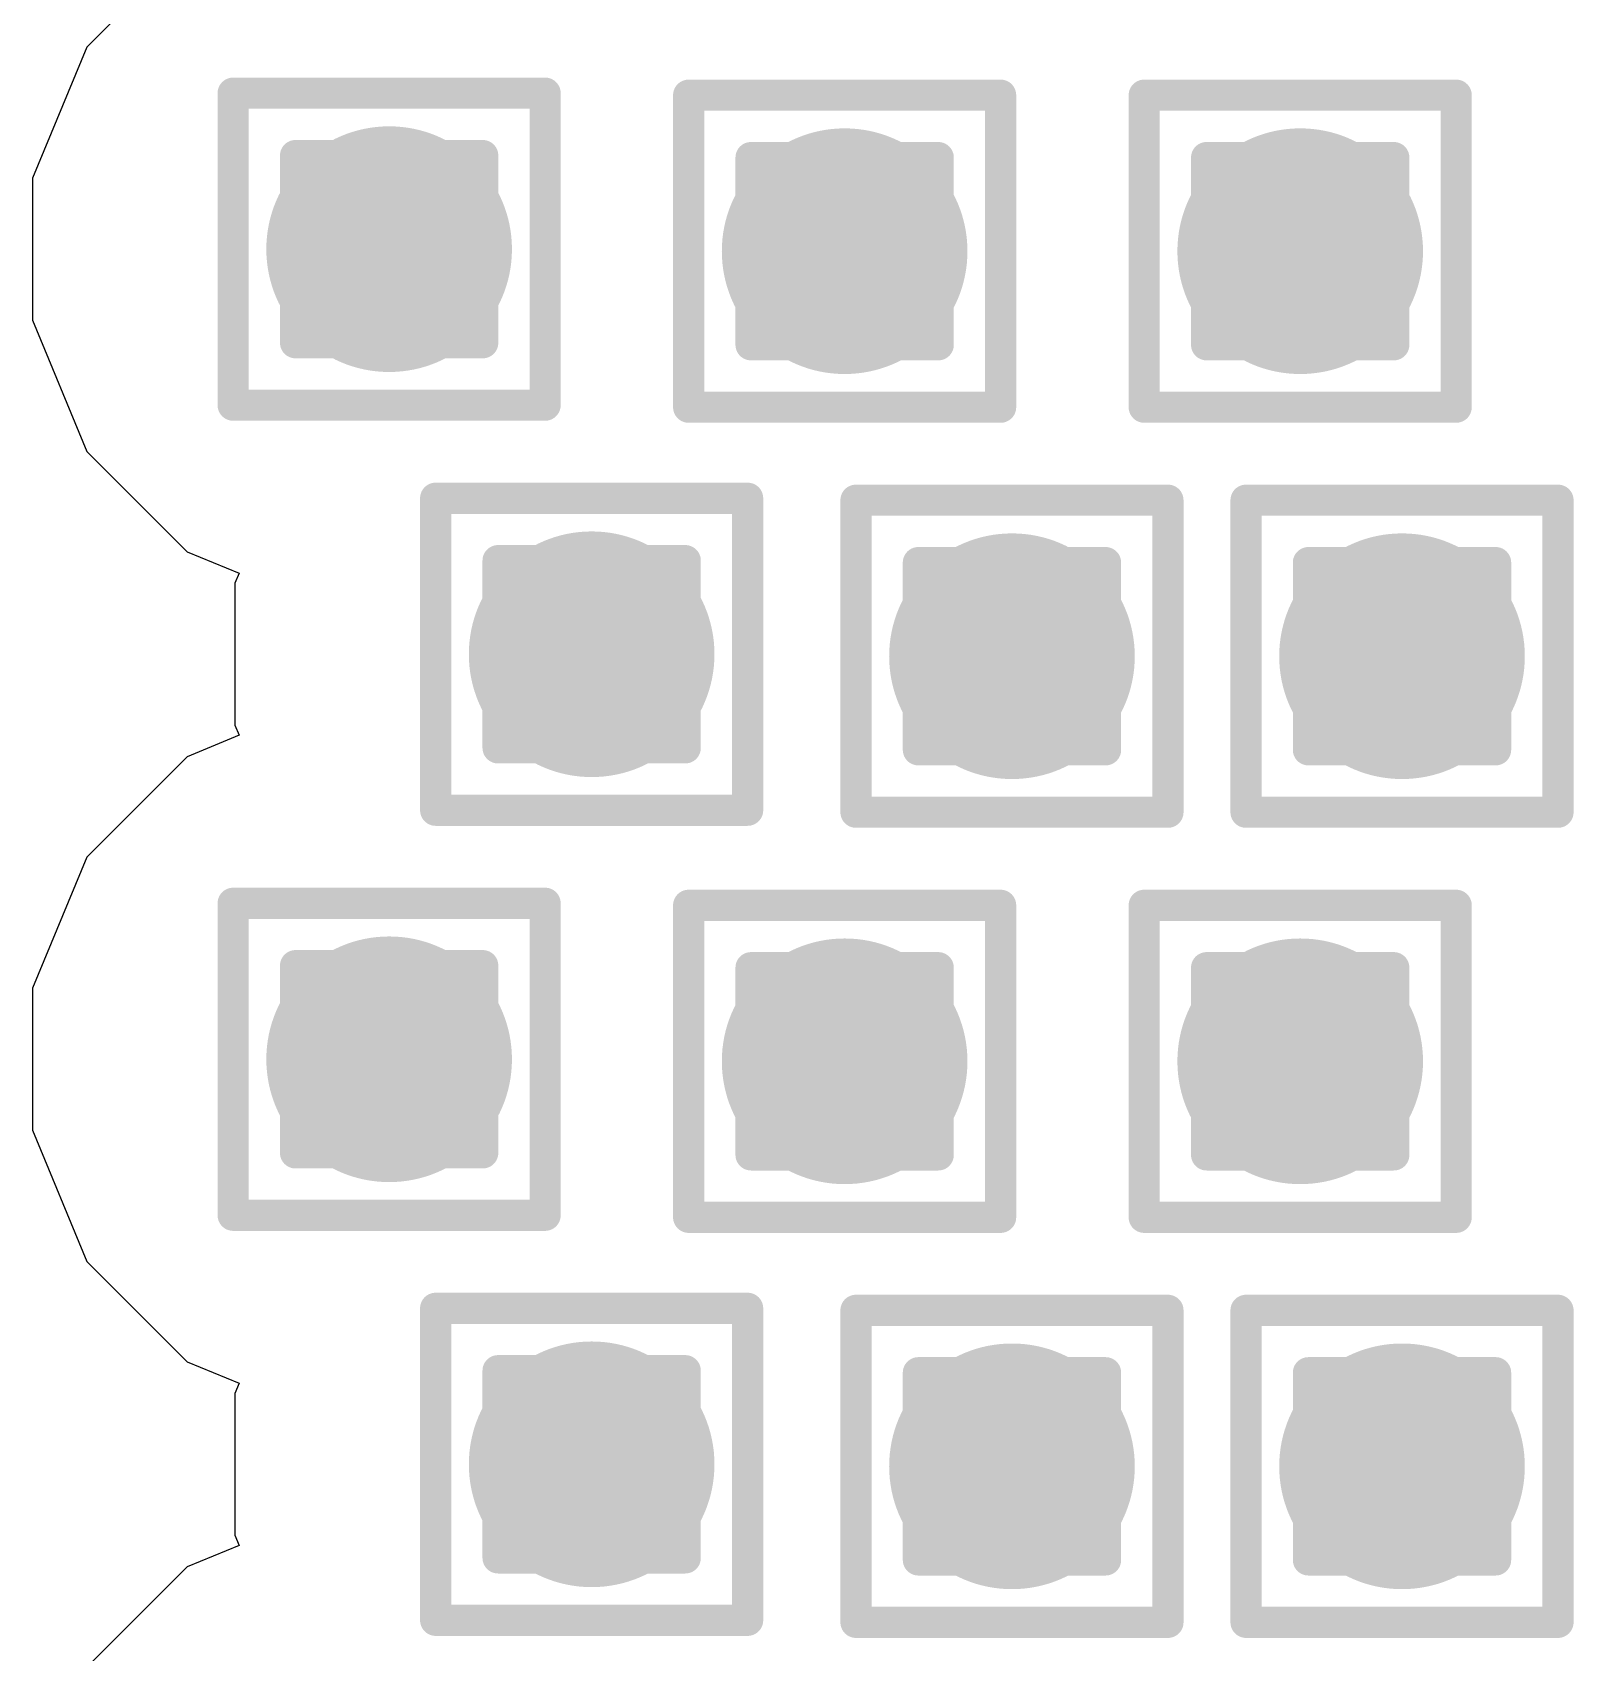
# Model space of a CAD drawing. Header units: inches. Extents: x -18 to 5357, y -8 to 5291.
# Drawn here: x 30.968 to 33.477, y 13.708 to 16.346 of the extents above; entities that cross this region are included whole.
import ezdxf

# ---------------------------------------------------------------- set-up
doc = ezdxf.new("R2010")
doc.units = ezdxf.units.IN
for name, color, linetype in [('Bottom Layer', 5, 'Continuous'), ('Drill Drawing', 1, 'Continuous'), ('Ground', 16, 'Continuous'), ('Power', 76, 'Continuous'), ('Top Layer', 1, 'Continuous'), ('Via Holes', 16, 'Continuous')]:
    doc.layers.add(name, color=color, linetype=linetype)

msp = doc.modelspace()

# ---------------------------------------------------------------- hatches: boundary and pattern name
at = {"layer": 'Bottom Layer'}
h = msp.add_hatch(color=5, dxfattribs=at)
edge = h.paths.add_edge_path()
edge.add_arc((31.5485, 15.9935), 0.2, 0, 360)
h = msp.add_hatch(color=5, dxfattribs=at)
edge = h.paths.add_edge_path()
edge.add_arc((32.2903, 15.9902), 0.2, 0, 360)
h = msp.add_hatch(color=5, dxfattribs=at)
edge = h.paths.add_edge_path()
edge.add_arc((33.0322, 15.9902), 0.2, 0, 360)
h = msp.add_hatch(color=5, dxfattribs=at)
edge = h.paths.add_edge_path()
edge.add_arc((31.8783, 15.3339), 0.2, 0, 360)
h = msp.add_hatch(color=5, dxfattribs=at)
edge = h.paths.add_edge_path()
edge.add_arc((32.5628, 15.3307), 0.2, 0, 360)
h = msp.add_hatch(color=5, dxfattribs=at)
edge = h.paths.add_edge_path()
edge.add_arc((33.198, 15.3307), 0.2, 0, 360)
h = msp.add_hatch(color=5, dxfattribs=at)
edge = h.paths.add_edge_path()
edge.add_arc((31.5485, 14.6744), 0.2, 0, 360)
h = msp.add_hatch(color=5, dxfattribs=at)
edge = h.paths.add_edge_path()
edge.add_arc((32.2903, 14.6711), 0.2, 0, 360)
h = msp.add_hatch(color=5, dxfattribs=at)
edge = h.paths.add_edge_path()
edge.add_arc((33.0322, 14.6711), 0.2, 0, 360)
h = msp.add_hatch(color=5, dxfattribs=at)
edge = h.paths.add_edge_path()
edge.add_arc((31.8783, 14.0149), 0.2, 0, 360)
h = msp.add_hatch(color=5, dxfattribs=at)
edge = h.paths.add_edge_path()
edge.add_arc((32.5628, 14.0116), 0.2, 0, 360)
h = msp.add_hatch(color=5, dxfattribs=at)
edge = h.paths.add_edge_path()
edge.add_arc((33.198, 14.0116), 0.2, 0, 360)
at = {"layer": 'Ground'}
h = msp.add_hatch(color=16, dxfattribs=at)
edge = h.paths.add_edge_path()
edge.add_arc((31.5485, 15.9935), 0.2, 0, 360)
h = msp.add_hatch(color=16, dxfattribs=at)
edge = h.paths.add_edge_path()
edge.add_arc((32.2903, 15.9902), 0.2, 0, 360)
h = msp.add_hatch(color=16, dxfattribs=at)
edge = h.paths.add_edge_path()
edge.add_arc((33.0322, 15.9902), 0.2, 0, 360)
h = msp.add_hatch(color=16, dxfattribs=at)
edge = h.paths.add_edge_path()
edge.add_arc((31.8783, 15.3339), 0.2, 0, 360)
h = msp.add_hatch(color=16, dxfattribs=at)
edge = h.paths.add_edge_path()
edge.add_arc((32.5628, 15.3307), 0.2, 0, 360)
h = msp.add_hatch(color=16, dxfattribs=at)
edge = h.paths.add_edge_path()
edge.add_arc((33.198, 15.3307), 0.2, 0, 360)
h = msp.add_hatch(color=16, dxfattribs=at)
edge = h.paths.add_edge_path()
edge.add_arc((31.5485, 14.6744), 0.2, 0, 360)
h = msp.add_hatch(color=16, dxfattribs=at)
edge = h.paths.add_edge_path()
edge.add_arc((32.2903, 14.6711), 0.2, 0, 360)
h = msp.add_hatch(color=16, dxfattribs=at)
edge = h.paths.add_edge_path()
edge.add_arc((33.0322, 14.6711), 0.2, 0, 360)
h = msp.add_hatch(color=16, dxfattribs=at)
edge = h.paths.add_edge_path()
edge.add_arc((31.8783, 14.0149), 0.2, 0, 360)
h = msp.add_hatch(color=16, dxfattribs=at)
edge = h.paths.add_edge_path()
edge.add_arc((32.5628, 14.0116), 0.2, 0, 360)
h = msp.add_hatch(color=16, dxfattribs=at)
edge = h.paths.add_edge_path()
edge.add_arc((33.198, 14.0116), 0.2, 0, 360)
at = {"layer": 'Power'}
h = msp.add_hatch(color=76, dxfattribs=at)
edge = h.paths.add_edge_path()
edge.add_arc((31.5485, 15.9935), 0.2, 0, 360)
h = msp.add_hatch(color=76, dxfattribs=at)
edge = h.paths.add_edge_path()
edge.add_arc((32.2903, 15.9902), 0.2, 0, 360)
h = msp.add_hatch(color=76, dxfattribs=at)
edge = h.paths.add_edge_path()
edge.add_arc((33.0322, 15.9902), 0.2, 0, 360)
h = msp.add_hatch(color=76, dxfattribs=at)
edge = h.paths.add_edge_path()
edge.add_arc((31.8783, 15.3339), 0.2, 0, 360)
h = msp.add_hatch(color=76, dxfattribs=at)
edge = h.paths.add_edge_path()
edge.add_arc((32.5628, 15.3307), 0.2, 0, 360)
h = msp.add_hatch(color=76, dxfattribs=at)
edge = h.paths.add_edge_path()
edge.add_arc((33.198, 15.3307), 0.2, 0, 360)
h = msp.add_hatch(color=76, dxfattribs=at)
edge = h.paths.add_edge_path()
edge.add_arc((31.5485, 14.6744), 0.2, 0, 360)
h = msp.add_hatch(color=76, dxfattribs=at)
edge = h.paths.add_edge_path()
edge.add_arc((32.2903, 14.6711), 0.2, 0, 360)
h = msp.add_hatch(color=76, dxfattribs=at)
edge = h.paths.add_edge_path()
edge.add_arc((33.0322, 14.6711), 0.2, 0, 360)
h = msp.add_hatch(color=76, dxfattribs=at)
edge = h.paths.add_edge_path()
edge.add_arc((31.8783, 14.0149), 0.2, 0, 360)
h = msp.add_hatch(color=76, dxfattribs=at)
edge = h.paths.add_edge_path()
edge.add_arc((32.5628, 14.0116), 0.2, 0, 360)
h = msp.add_hatch(color=76, dxfattribs=at)
edge = h.paths.add_edge_path()
edge.add_arc((33.198, 14.0116), 0.2, 0, 360)
at = {"layer": 'Top Layer'}
h = msp.add_hatch(color=1, dxfattribs=at)
edge = h.paths.add_edge_path()
edge.add_arc((31.5485, 15.9935), 0.2, 0, 360)
h = msp.add_hatch(color=1, dxfattribs=at)
edge = h.paths.add_edge_path()
edge.add_arc((32.2903, 15.9902), 0.2, 0, 360)
h = msp.add_hatch(color=1, dxfattribs=at)
edge = h.paths.add_edge_path()
edge.add_arc((33.0322, 15.9902), 0.2, 0, 360)
h = msp.add_hatch(color=1, dxfattribs=at)
edge = h.paths.add_edge_path()
edge.add_arc((31.8783, 15.3339), 0.2, 0, 360)
h = msp.add_hatch(color=1, dxfattribs=at)
edge = h.paths.add_edge_path()
edge.add_arc((32.5628, 15.3307), 0.2, 0, 360)
h = msp.add_hatch(color=1, dxfattribs=at)
edge = h.paths.add_edge_path()
edge.add_arc((33.198, 15.3307), 0.2, 0, 360)
h = msp.add_hatch(color=1, dxfattribs=at)
edge = h.paths.add_edge_path()
edge.add_arc((31.5485, 14.6744), 0.2, 0, 360)
h = msp.add_hatch(color=1, dxfattribs=at)
edge = h.paths.add_edge_path()
edge.add_arc((32.2903, 14.6711), 0.2, 0, 360)
h = msp.add_hatch(color=1, dxfattribs=at)
edge = h.paths.add_edge_path()
edge.add_arc((33.0322, 14.6711), 0.2, 0, 360)
h = msp.add_hatch(color=1, dxfattribs=at)
edge = h.paths.add_edge_path()
edge.add_arc((31.8783, 14.0149), 0.2, 0, 360)
h = msp.add_hatch(color=1, dxfattribs=at)
edge = h.paths.add_edge_path()
edge.add_arc((32.5628, 14.0116), 0.2, 0, 360)
h = msp.add_hatch(color=1, dxfattribs=at)
edge = h.paths.add_edge_path()
edge.add_arc((33.198, 14.0116), 0.2, 0, 360)
at = {"layer": 'Via Holes'}
h = msp.add_hatch(color=7, dxfattribs=at)
edge = h.paths.add_edge_path()
edge.add_arc((31.5485, 15.9935), 0.1, 0, 360)
h = msp.add_hatch(color=7, dxfattribs=at)
edge = h.paths.add_edge_path()
edge.add_arc((32.2903, 15.9902), 0.1, 0, 360)
h = msp.add_hatch(color=7, dxfattribs=at)
edge = h.paths.add_edge_path()
edge.add_arc((33.0322, 15.9902), 0.1, 0, 360)
h = msp.add_hatch(color=7, dxfattribs=at)
edge = h.paths.add_edge_path()
edge.add_arc((31.8783, 15.3339), 0.1, 0, 360)
h = msp.add_hatch(color=7, dxfattribs=at)
edge = h.paths.add_edge_path()
edge.add_arc((32.5628, 15.3307), 0.1, 0, 360)
h = msp.add_hatch(color=7, dxfattribs=at)
edge = h.paths.add_edge_path()
edge.add_arc((33.198, 15.3307), 0.1, 0, 360)
h = msp.add_hatch(color=7, dxfattribs=at)
edge = h.paths.add_edge_path()
edge.add_arc((31.5485, 14.6744), 0.1, 0, 360)
h = msp.add_hatch(color=7, dxfattribs=at)
edge = h.paths.add_edge_path()
edge.add_arc((32.2903, 14.6711), 0.1, 0, 360)
h = msp.add_hatch(color=7, dxfattribs=at)
edge = h.paths.add_edge_path()
edge.add_arc((33.0322, 14.6711), 0.1, 0, 360)
h = msp.add_hatch(color=7, dxfattribs=at)
edge = h.paths.add_edge_path()
edge.add_arc((31.8783, 14.0149), 0.1, 0, 360)
h = msp.add_hatch(color=7, dxfattribs=at)
edge = h.paths.add_edge_path()
edge.add_arc((32.5628, 14.0116), 0.1, 0, 360)
h = msp.add_hatch(color=7, dxfattribs=at)
edge = h.paths.add_edge_path()
edge.add_arc((33.198, 14.0116), 0.1, 0, 360)

# ---------------------------------------------------------------- linework, layer by layer
at = {"layer": 'Drill Drawing'}
for points in [[(31.2945, 16.2475, 0.0508, 0.0508, 0), (31.8025, 16.2475, 0.0508, 0.0508, 0)], [(31.2945, 15.7395, 0.0508, 0.0508, 0), (31.2945, 16.2475, 0.0508, 0.0508, 0)], [(31.8025, 15.7395, 0.0508, 0.0508, 0), (31.8025, 16.2475, 0.0508, 0.0508, 0)], [(32.0363, 16.2442, 0.0508, 0.0508, 0), (32.5443, 16.2442, 0.0508, 0.0508, 0)], [(32.0363, 15.7362, 0.0508, 0.0508, 0), (32.0363, 16.2442, 0.0508, 0.0508, 0)], [(32.5443, 15.7362, 0.0508, 0.0508, 0), (32.5443, 16.2442, 0.0508, 0.0508, 0)], [(32.7782, 16.2442, 0.0508, 0.0508, 0), (33.2862, 16.2442, 0.0508, 0.0508, 0)], [(32.7782, 15.7362, 0.0508, 0.0508, 0), (32.7782, 16.2442, 0.0508, 0.0508, 0)], [(33.2862, 15.7362, 0.0508, 0.0508, 0), (33.2862, 16.2442, 0.0508, 0.0508, 0)], [(31.3961, 16.1459, 0.0508, 0.0508, 0), (31.7009, 16.1459, 0.0508, 0.0508, 0)], [(31.3961, 15.8411, 0.0508, 0.0508, 0), (31.3961, 16.1459, 0.0508, 0.0508, 0)], [(31.7009, 15.8411, 0.0508, 0.0508, 0), (31.7009, 16.1459, 0.0508, 0.0508, 0)], [(32.1379, 16.1426, 0.0508, 0.0508, 0), (32.4427, 16.1426, 0.0508, 0.0508, 0)], [(32.1379, 15.8378, 0.0508, 0.0508, 0), (32.1379, 16.1426, 0.0508, 0.0508, 0)], [(32.4427, 15.8378, 0.0508, 0.0508, 0), (32.4427, 16.1426, 0.0508, 0.0508, 0)], [(32.8798, 16.1426, 0.0508, 0.0508, 0), (33.1846, 16.1426, 0.0508, 0.0508, 0)], [(32.8798, 15.8378, 0.0508, 0.0508, 0), (32.8798, 16.1426, 0.0508, 0.0508, 0)], [(33.1846, 15.8378, 0.0508, 0.0508, 0), (33.1846, 16.1426, 0.0508, 0.0508, 0)], [(31.3961, 15.8411, 0.0508, 0.0508, 0), (31.7009, 15.8411, 0.0508, 0.0508, 0)], [(32.1379, 15.8378, 0.0508, 0.0508, 0), (32.4427, 15.8378, 0.0508, 0.0508, 0)], [(32.8798, 15.8378, 0.0508, 0.0508, 0), (33.1846, 15.8378, 0.0508, 0.0508, 0)], [(31.2945, 15.7395, 0.0508, 0.0508, 0), (31.8025, 15.7395, 0.0508, 0.0508, 0)], [(32.0363, 15.7362, 0.0508, 0.0508, 0), (32.5443, 15.7362, 0.0508, 0.0508, 0)], [(32.7782, 15.7362, 0.0508, 0.0508, 0), (33.2862, 15.7362, 0.0508, 0.0508, 0)], [(31.6243, 15.5879, 0.0508, 0.0508, 0), (32.1323, 15.5879, 0.0508, 0.0508, 0)], [(31.6243, 15.0799, 0.0508, 0.0508, 0), (31.6243, 15.5879, 0.0508, 0.0508, 0)], [(32.1323, 15.0799, 0.0508, 0.0508, 0), (32.1323, 15.5879, 0.0508, 0.0508, 0)], [(32.3088, 15.5847, 0.0508, 0.0508, 0), (32.8168, 15.5847, 0.0508, 0.0508, 0)], [(32.3088, 15.0767, 0.0508, 0.0508, 0), (32.3088, 15.5847, 0.0508, 0.0508, 0)], [(32.8168, 15.0767, 0.0508, 0.0508, 0), (32.8168, 15.5847, 0.0508, 0.0508, 0)], [(32.944, 15.5847, 0.0508, 0.0508, 0), (33.452, 15.5847, 0.0508, 0.0508, 0)], [(32.944, 15.0767, 0.0508, 0.0508, 0), (32.944, 15.5847, 0.0508, 0.0508, 0)], [(33.452, 15.0767, 0.0508, 0.0508, 0), (33.452, 15.5847, 0.0508, 0.0508, 0)], [(31.7259, 15.4863, 0.0508, 0.0508, 0), (32.0307, 15.4863, 0.0508, 0.0508, 0)], [(31.7259, 15.1815, 0.0508, 0.0508, 0), (31.7259, 15.4863, 0.0508, 0.0508, 0)], [(32.0307, 15.1815, 0.0508, 0.0508, 0), (32.0307, 15.4863, 0.0508, 0.0508, 0)], [(32.4104, 15.4831, 0.0508, 0.0508, 0), (32.7152, 15.4831, 0.0508, 0.0508, 0)], [(32.4104, 15.1783, 0.0508, 0.0508, 0), (32.4104, 15.4831, 0.0508, 0.0508, 0)], [(32.7152, 15.1783, 0.0508, 0.0508, 0), (32.7152, 15.4831, 0.0508, 0.0508, 0)], [(33.0456, 15.4831, 0.0508, 0.0508, 0), (33.3504, 15.4831, 0.0508, 0.0508, 0)], [(33.0456, 15.1783, 0.0508, 0.0508, 0), (33.0456, 15.4831, 0.0508, 0.0508, 0)], [(33.3504, 15.1783, 0.0508, 0.0508, 0), (33.3504, 15.4831, 0.0508, 0.0508, 0)], [(31.7259, 15.1815, 0.0508, 0.0508, 0), (32.0307, 15.1815, 0.0508, 0.0508, 0)], [(32.4104, 15.1783, 0.0508, 0.0508, 0), (32.7152, 15.1783, 0.0508, 0.0508, 0)], [(33.0456, 15.1783, 0.0508, 0.0508, 0), (33.3504, 15.1783, 0.0508, 0.0508, 0)], [(31.6243, 15.0799, 0.0508, 0.0508, 0), (32.1323, 15.0799, 0.0508, 0.0508, 0)], [(32.3088, 15.0767, 0.0508, 0.0508, 0), (32.8168, 15.0767, 0.0508, 0.0508, 0)], [(32.944, 15.0767, 0.0508, 0.0508, 0), (33.452, 15.0767, 0.0508, 0.0508, 0)], [(31.2945, 14.9284, 0.0508, 0.0508, 0), (31.8025, 14.9284, 0.0508, 0.0508, 0)], [(31.2945, 14.4204, 0.0508, 0.0508, 0), (31.2945, 14.9284, 0.0508, 0.0508, 0)], [(31.8025, 14.4204, 0.0508, 0.0508, 0), (31.8025, 14.9284, 0.0508, 0.0508, 0)], [(32.0363, 14.9251, 0.0508, 0.0508, 0), (32.5443, 14.9251, 0.0508, 0.0508, 0)], [(32.0363, 14.4171, 0.0508, 0.0508, 0), (32.0363, 14.9251, 0.0508, 0.0508, 0)], [(32.5443, 14.4171, 0.0508, 0.0508, 0), (32.5443, 14.9251, 0.0508, 0.0508, 0)], [(32.7782, 14.9251, 0.0508, 0.0508, 0), (33.2862, 14.9251, 0.0508, 0.0508, 0)], [(32.7782, 14.4171, 0.0508, 0.0508, 0), (32.7782, 14.9251, 0.0508, 0.0508, 0)], [(33.2862, 14.4171, 0.0508, 0.0508, 0), (33.2862, 14.9251, 0.0508, 0.0508, 0)], [(31.3961, 14.8268, 0.0508, 0.0508, 0), (31.7009, 14.8268, 0.0508, 0.0508, 0)], [(31.3961, 14.522, 0.0508, 0.0508, 0), (31.3961, 14.8268, 0.0508, 0.0508, 0)], [(31.7009, 14.522, 0.0508, 0.0508, 0), (31.7009, 14.8268, 0.0508, 0.0508, 0)], [(32.1379, 14.8235, 0.0508, 0.0508, 0), (32.4427, 14.8235, 0.0508, 0.0508, 0)], [(32.1379, 14.5187, 0.0508, 0.0508, 0), (32.1379, 14.8235, 0.0508, 0.0508, 0)], [(32.4427, 14.5187, 0.0508, 0.0508, 0), (32.4427, 14.8235, 0.0508, 0.0508, 0)], [(32.8798, 14.8235, 0.0508, 0.0508, 0), (33.1846, 14.8235, 0.0508, 0.0508, 0)], [(32.8798, 14.5187, 0.0508, 0.0508, 0), (32.8798, 14.8235, 0.0508, 0.0508, 0)], [(33.1846, 14.5187, 0.0508, 0.0508, 0), (33.1846, 14.8235, 0.0508, 0.0508, 0)], [(31.3961, 14.522, 0.0508, 0.0508, 0), (31.7009, 14.522, 0.0508, 0.0508, 0)], [(32.1379, 14.5187, 0.0508, 0.0508, 0), (32.4427, 14.5187, 0.0508, 0.0508, 0)], [(32.8798, 14.5187, 0.0508, 0.0508, 0), (33.1846, 14.5187, 0.0508, 0.0508, 0)], [(31.2945, 14.4204, 0.0508, 0.0508, 0), (31.8025, 14.4204, 0.0508, 0.0508, 0)], [(32.0363, 14.4171, 0.0508, 0.0508, 0), (32.5443, 14.4171, 0.0508, 0.0508, 0)], [(32.7782, 14.4171, 0.0508, 0.0508, 0), (33.2862, 14.4171, 0.0508, 0.0508, 0)], [(31.6243, 14.2689, 0.0508, 0.0508, 0), (32.1323, 14.2689, 0.0508, 0.0508, 0)], [(31.6243, 13.7609, 0.0508, 0.0508, 0), (31.6243, 14.2689, 0.0508, 0.0508, 0)], [(32.1323, 13.7609, 0.0508, 0.0508, 0), (32.1323, 14.2689, 0.0508, 0.0508, 0)], [(32.3088, 14.2656, 0.0508, 0.0508, 0), (32.8168, 14.2656, 0.0508, 0.0508, 0)], [(32.3088, 13.7576, 0.0508, 0.0508, 0), (32.3088, 14.2656, 0.0508, 0.0508, 0)], [(32.8168, 13.7576, 0.0508, 0.0508, 0), (32.8168, 14.2656, 0.0508, 0.0508, 0)], [(32.944, 14.2656, 0.0508, 0.0508, 0), (33.452, 14.2656, 0.0508, 0.0508, 0)], [(32.944, 13.7576, 0.0508, 0.0508, 0), (32.944, 14.2656, 0.0508, 0.0508, 0)], [(33.452, 13.7576, 0.0508, 0.0508, 0), (33.452, 14.2656, 0.0508, 0.0508, 0)], [(31.7259, 14.1673, 0.0508, 0.0508, 0), (32.0307, 14.1673, 0.0508, 0.0508, 0)], [(31.7259, 13.8625, 0.0508, 0.0508, 0), (31.7259, 14.1673, 0.0508, 0.0508, 0)], [(32.0307, 13.8625, 0.0508, 0.0508, 0), (32.0307, 14.1673, 0.0508, 0.0508, 0)], [(32.4104, 14.164, 0.0508, 0.0508, 0), (32.7152, 14.164, 0.0508, 0.0508, 0)], [(32.4104, 13.8592, 0.0508, 0.0508, 0), (32.4104, 14.164, 0.0508, 0.0508, 0)], [(32.7152, 13.8592, 0.0508, 0.0508, 0), (32.7152, 14.164, 0.0508, 0.0508, 0)], [(33.0456, 14.164, 0.0508, 0.0508, 0), (33.3504, 14.164, 0.0508, 0.0508, 0)], [(33.0456, 13.8592, 0.0508, 0.0508, 0), (33.0456, 14.164, 0.0508, 0.0508, 0)], [(33.3504, 13.8592, 0.0508, 0.0508, 0), (33.3504, 14.164, 0.0508, 0.0508, 0)], [(31.7259, 13.8625, 0.0508, 0.0508, 0), (32.0307, 13.8625, 0.0508, 0.0508, 0)], [(32.4104, 13.8592, 0.0508, 0.0508, 0), (32.7152, 13.8592, 0.0508, 0.0508, 0)], [(33.0456, 13.8592, 0.0508, 0.0508, 0), (33.3504, 13.8592, 0.0508, 0.0508, 0)], [(31.6243, 13.7609, 0.0508, 0.0508, 0), (32.1323, 13.7609, 0.0508, 0.0508, 0)], [(32.3088, 13.7576, 0.0508, 0.0508, 0), (32.8168, 13.7576, 0.0508, 0.0508, 0)], [(32.944, 13.7576, 0.0508, 0.0508, 0), (33.452, 13.7576, 0.0508, 0.0508, 0)]]:
    msp.add_lwpolyline(points, format="xyseb", dxfattribs=at)
for points in [[(31.2818, 16.2475, 0.0254, 0.0254, 1), (31.3072, 16.2475, 0.0254, 0.0254, 1)], [(31.2818, 16.2475, 0.0254, 0.0254, 1), (31.3072, 16.2475, 0.0254, 0.0254, 1)], [(31.7898, 16.2475, 0.0254, 0.0254, 1), (31.8152, 16.2475, 0.0254, 0.0254, 1)], [(31.7898, 16.2475, 0.0254, 0.0254, 1), (31.8152, 16.2475, 0.0254, 0.0254, 1)], [(32.0236, 16.2442, 0.0254, 0.0254, 1), (32.049, 16.2442, 0.0254, 0.0254, 1)], [(32.0236, 16.2442, 0.0254, 0.0254, 1), (32.049, 16.2442, 0.0254, 0.0254, 1)], [(32.5316, 16.2442, 0.0254, 0.0254, 1), (32.557, 16.2442, 0.0254, 0.0254, 1)], [(32.5316, 16.2442, 0.0254, 0.0254, 1), (32.557, 16.2442, 0.0254, 0.0254, 1)], [(32.7655, 16.2442, 0.0254, 0.0254, 1), (32.7909, 16.2442, 0.0254, 0.0254, 1)], [(32.7655, 16.2442, 0.0254, 0.0254, 1), (32.7909, 16.2442, 0.0254, 0.0254, 1)], [(33.2735, 16.2442, 0.0254, 0.0254, 1), (33.2989, 16.2442, 0.0254, 0.0254, 1)], [(33.2735, 16.2442, 0.0254, 0.0254, 1), (33.2989, 16.2442, 0.0254, 0.0254, 1)], [(31.3834, 16.1459, 0.0254, 0.0254, 1), (31.4088, 16.1459, 0.0254, 0.0254, 1)], [(31.3834, 16.1459, 0.0254, 0.0254, 1), (31.4088, 16.1459, 0.0254, 0.0254, 1)], [(31.6882, 16.1459, 0.0254, 0.0254, 1), (31.7136, 16.1459, 0.0254, 0.0254, 1)], [(31.6882, 16.1459, 0.0254, 0.0254, 1), (31.7136, 16.1459, 0.0254, 0.0254, 1)], [(32.1252, 16.1426, 0.0254, 0.0254, 1), (32.1506, 16.1426, 0.0254, 0.0254, 1)], [(32.1252, 16.1426, 0.0254, 0.0254, 1), (32.1506, 16.1426, 0.0254, 0.0254, 1)], [(32.43, 16.1426, 0.0254, 0.0254, 1), (32.4554, 16.1426, 0.0254, 0.0254, 1)], [(32.43, 16.1426, 0.0254, 0.0254, 1), (32.4554, 16.1426, 0.0254, 0.0254, 1)], [(32.8671, 16.1426, 0.0254, 0.0254, 1), (32.8925, 16.1426, 0.0254, 0.0254, 1)], [(32.8671, 16.1426, 0.0254, 0.0254, 1), (32.8925, 16.1426, 0.0254, 0.0254, 1)], [(33.1719, 16.1426, 0.0254, 0.0254, 1), (33.1973, 16.1426, 0.0254, 0.0254, 1)], [(33.1719, 16.1426, 0.0254, 0.0254, 1), (33.1973, 16.1426, 0.0254, 0.0254, 1)], [(31.3834, 15.8411, 0.0254, 0.0254, 1), (31.4088, 15.8411, 0.0254, 0.0254, 1)], [(31.3834, 15.8411, 0.0254, 0.0254, 1), (31.4088, 15.8411, 0.0254, 0.0254, 1)], [(31.6882, 15.8411, 0.0254, 0.0254, 1), (31.7136, 15.8411, 0.0254, 0.0254, 1)], [(31.6882, 15.8411, 0.0254, 0.0254, 1), (31.7136, 15.8411, 0.0254, 0.0254, 1)], [(32.1252, 15.8378, 0.0254, 0.0254, 1), (32.1506, 15.8378, 0.0254, 0.0254, 1)], [(32.1252, 15.8378, 0.0254, 0.0254, 1), (32.1506, 15.8378, 0.0254, 0.0254, 1)], [(32.43, 15.8378, 0.0254, 0.0254, 1), (32.4554, 15.8378, 0.0254, 0.0254, 1)], [(32.43, 15.8378, 0.0254, 0.0254, 1), (32.4554, 15.8378, 0.0254, 0.0254, 1)], [(32.8671, 15.8378, 0.0254, 0.0254, 1), (32.8925, 15.8378, 0.0254, 0.0254, 1)], [(32.8671, 15.8378, 0.0254, 0.0254, 1), (32.8925, 15.8378, 0.0254, 0.0254, 1)], [(33.1719, 15.8378, 0.0254, 0.0254, 1), (33.1973, 15.8378, 0.0254, 0.0254, 1)], [(33.1719, 15.8378, 0.0254, 0.0254, 1), (33.1973, 15.8378, 0.0254, 0.0254, 1)], [(31.2818, 15.7395, 0.0254, 0.0254, 1), (31.3072, 15.7395, 0.0254, 0.0254, 1)], [(31.2818, 15.7395, 0.0254, 0.0254, 1), (31.3072, 15.7395, 0.0254, 0.0254, 1)], [(31.7898, 15.7395, 0.0254, 0.0254, 1), (31.8152, 15.7395, 0.0254, 0.0254, 1)], [(31.7898, 15.7395, 0.0254, 0.0254, 1), (31.8152, 15.7395, 0.0254, 0.0254, 1)], [(32.0236, 15.7362, 0.0254, 0.0254, 1), (32.049, 15.7362, 0.0254, 0.0254, 1)], [(32.0236, 15.7362, 0.0254, 0.0254, 1), (32.049, 15.7362, 0.0254, 0.0254, 1)], [(32.5316, 15.7362, 0.0254, 0.0254, 1), (32.557, 15.7362, 0.0254, 0.0254, 1)], [(32.5316, 15.7362, 0.0254, 0.0254, 1), (32.557, 15.7362, 0.0254, 0.0254, 1)], [(32.7655, 15.7362, 0.0254, 0.0254, 1), (32.7909, 15.7362, 0.0254, 0.0254, 1)], [(32.7655, 15.7362, 0.0254, 0.0254, 1), (32.7909, 15.7362, 0.0254, 0.0254, 1)], [(33.2735, 15.7362, 0.0254, 0.0254, 1), (33.2989, 15.7362, 0.0254, 0.0254, 1)], [(33.2735, 15.7362, 0.0254, 0.0254, 1), (33.2989, 15.7362, 0.0254, 0.0254, 1)], [(31.6116, 15.5879, 0.0254, 0.0254, 1), (31.637, 15.5879, 0.0254, 0.0254, 1)], [(31.6116, 15.5879, 0.0254, 0.0254, 1), (31.637, 15.5879, 0.0254, 0.0254, 1)], [(32.1196, 15.5879, 0.0254, 0.0254, 1), (32.145, 15.5879, 0.0254, 0.0254, 1)], [(32.1196, 15.5879, 0.0254, 0.0254, 1), (32.145, 15.5879, 0.0254, 0.0254, 1)], [(32.2961, 15.5847, 0.0254, 0.0254, 1), (32.3215, 15.5847, 0.0254, 0.0254, 1)], [(32.2961, 15.5847, 0.0254, 0.0254, 1), (32.3215, 15.5847, 0.0254, 0.0254, 1)], [(32.8041, 15.5847, 0.0254, 0.0254, 1), (32.8295, 15.5847, 0.0254, 0.0254, 1)], [(32.8041, 15.5847, 0.0254, 0.0254, 1), (32.8295, 15.5847, 0.0254, 0.0254, 1)], [(32.9313, 15.5847, 0.0254, 0.0254, 1), (32.9567, 15.5847, 0.0254, 0.0254, 1)], [(32.9313, 15.5847, 0.0254, 0.0254, 1), (32.9567, 15.5847, 0.0254, 0.0254, 1)], [(33.4393, 15.5847, 0.0254, 0.0254, 1), (33.4647, 15.5847, 0.0254, 0.0254, 1)], [(33.4393, 15.5847, 0.0254, 0.0254, 1), (33.4647, 15.5847, 0.0254, 0.0254, 1)], [(31.7132, 15.4863, 0.0254, 0.0254, 1), (31.7386, 15.4863, 0.0254, 0.0254, 1)], [(31.7132, 15.4863, 0.0254, 0.0254, 1), (31.7386, 15.4863, 0.0254, 0.0254, 1)], [(32.018, 15.4863, 0.0254, 0.0254, 1), (32.0434, 15.4863, 0.0254, 0.0254, 1)], [(32.018, 15.4863, 0.0254, 0.0254, 1), (32.0434, 15.4863, 0.0254, 0.0254, 1)], [(32.3977, 15.4831, 0.0254, 0.0254, 1), (32.4231, 15.4831, 0.0254, 0.0254, 1)], [(32.3977, 15.4831, 0.0254, 0.0254, 1), (32.4231, 15.4831, 0.0254, 0.0254, 1)], [(32.7025, 15.4831, 0.0254, 0.0254, 1), (32.7279, 15.4831, 0.0254, 0.0254, 1)], [(32.7025, 15.4831, 0.0254, 0.0254, 1), (32.7279, 15.4831, 0.0254, 0.0254, 1)], [(33.0329, 15.4831, 0.0254, 0.0254, 1), (33.0583, 15.4831, 0.0254, 0.0254, 1)], [(33.0329, 15.4831, 0.0254, 0.0254, 1), (33.0583, 15.4831, 0.0254, 0.0254, 1)], [(33.3377, 15.4831, 0.0254, 0.0254, 1), (33.3631, 15.4831, 0.0254, 0.0254, 1)], [(33.3377, 15.4831, 0.0254, 0.0254, 1), (33.3631, 15.4831, 0.0254, 0.0254, 1)], [(31.7132, 15.1815, 0.0254, 0.0254, 1), (31.7386, 15.1815, 0.0254, 0.0254, 1)], [(31.7132, 15.1815, 0.0254, 0.0254, 1), (31.7386, 15.1815, 0.0254, 0.0254, 1)], [(32.018, 15.1815, 0.0254, 0.0254, 1), (32.0434, 15.1815, 0.0254, 0.0254, 1)], [(32.018, 15.1815, 0.0254, 0.0254, 1), (32.0434, 15.1815, 0.0254, 0.0254, 1)], [(32.3977, 15.1783, 0.0254, 0.0254, 1), (32.4231, 15.1783, 0.0254, 0.0254, 1)], [(32.3977, 15.1783, 0.0254, 0.0254, 1), (32.4231, 15.1783, 0.0254, 0.0254, 1)], [(32.7025, 15.1783, 0.0254, 0.0254, 1), (32.7279, 15.1783, 0.0254, 0.0254, 1)], [(32.7025, 15.1783, 0.0254, 0.0254, 1), (32.7279, 15.1783, 0.0254, 0.0254, 1)], [(33.0329, 15.1783, 0.0254, 0.0254, 1), (33.0583, 15.1783, 0.0254, 0.0254, 1)], [(33.0329, 15.1783, 0.0254, 0.0254, 1), (33.0583, 15.1783, 0.0254, 0.0254, 1)], [(33.3377, 15.1783, 0.0254, 0.0254, 1), (33.3631, 15.1783, 0.0254, 0.0254, 1)], [(33.3377, 15.1783, 0.0254, 0.0254, 1), (33.3631, 15.1783, 0.0254, 0.0254, 1)], [(31.6116, 15.0799, 0.0254, 0.0254, 1), (31.637, 15.0799, 0.0254, 0.0254, 1)], [(31.6116, 15.0799, 0.0254, 0.0254, 1), (31.637, 15.0799, 0.0254, 0.0254, 1)], [(32.1196, 15.0799, 0.0254, 0.0254, 1), (32.145, 15.0799, 0.0254, 0.0254, 1)], [(32.1196, 15.0799, 0.0254, 0.0254, 1), (32.145, 15.0799, 0.0254, 0.0254, 1)], [(32.2961, 15.0767, 0.0254, 0.0254, 1), (32.3215, 15.0767, 0.0254, 0.0254, 1)], [(32.2961, 15.0767, 0.0254, 0.0254, 1), (32.3215, 15.0767, 0.0254, 0.0254, 1)], [(32.8041, 15.0767, 0.0254, 0.0254, 1), (32.8295, 15.0767, 0.0254, 0.0254, 1)], [(32.8041, 15.0767, 0.0254, 0.0254, 1), (32.8295, 15.0767, 0.0254, 0.0254, 1)], [(32.9313, 15.0767, 0.0254, 0.0254, 1), (32.9567, 15.0767, 0.0254, 0.0254, 1)], [(32.9313, 15.0767, 0.0254, 0.0254, 1), (32.9567, 15.0767, 0.0254, 0.0254, 1)], [(33.4393, 15.0767, 0.0254, 0.0254, 1), (33.4647, 15.0767, 0.0254, 0.0254, 1)], [(33.4393, 15.0767, 0.0254, 0.0254, 1), (33.4647, 15.0767, 0.0254, 0.0254, 1)], [(31.2818, 14.9284, 0.0254, 0.0254, 1), (31.3072, 14.9284, 0.0254, 0.0254, 1)], [(31.2818, 14.9284, 0.0254, 0.0254, 1), (31.3072, 14.9284, 0.0254, 0.0254, 1)], [(31.7898, 14.9284, 0.0254, 0.0254, 1), (31.8152, 14.9284, 0.0254, 0.0254, 1)], [(31.7898, 14.9284, 0.0254, 0.0254, 1), (31.8152, 14.9284, 0.0254, 0.0254, 1)], [(32.0236, 14.9251, 0.0254, 0.0254, 1), (32.049, 14.9251, 0.0254, 0.0254, 1)], [(32.0236, 14.9251, 0.0254, 0.0254, 1), (32.049, 14.9251, 0.0254, 0.0254, 1)], [(32.5316, 14.9251, 0.0254, 0.0254, 1), (32.557, 14.9251, 0.0254, 0.0254, 1)], [(32.5316, 14.9251, 0.0254, 0.0254, 1), (32.557, 14.9251, 0.0254, 0.0254, 1)], [(32.7655, 14.9251, 0.0254, 0.0254, 1), (32.7909, 14.9251, 0.0254, 0.0254, 1)], [(32.7655, 14.9251, 0.0254, 0.0254, 1), (32.7909, 14.9251, 0.0254, 0.0254, 1)], [(33.2735, 14.9251, 0.0254, 0.0254, 1), (33.2989, 14.9251, 0.0254, 0.0254, 1)], [(33.2735, 14.9251, 0.0254, 0.0254, 1), (33.2989, 14.9251, 0.0254, 0.0254, 1)], [(31.3834, 14.8268, 0.0254, 0.0254, 1), (31.4088, 14.8268, 0.0254, 0.0254, 1)], [(31.3834, 14.8268, 0.0254, 0.0254, 1), (31.4088, 14.8268, 0.0254, 0.0254, 1)], [(31.6882, 14.8268, 0.0254, 0.0254, 1), (31.7136, 14.8268, 0.0254, 0.0254, 1)], [(31.6882, 14.8268, 0.0254, 0.0254, 1), (31.7136, 14.8268, 0.0254, 0.0254, 1)], [(32.1252, 14.8235, 0.0254, 0.0254, 1), (32.1506, 14.8235, 0.0254, 0.0254, 1)], [(32.1252, 14.8235, 0.0254, 0.0254, 1), (32.1506, 14.8235, 0.0254, 0.0254, 1)], [(32.43, 14.8235, 0.0254, 0.0254, 1), (32.4554, 14.8235, 0.0254, 0.0254, 1)], [(32.43, 14.8235, 0.0254, 0.0254, 1), (32.4554, 14.8235, 0.0254, 0.0254, 1)], [(32.8671, 14.8235, 0.0254, 0.0254, 1), (32.8925, 14.8235, 0.0254, 0.0254, 1)], [(32.8671, 14.8235, 0.0254, 0.0254, 1), (32.8925, 14.8235, 0.0254, 0.0254, 1)], [(33.1719, 14.8235, 0.0254, 0.0254, 1), (33.1973, 14.8235, 0.0254, 0.0254, 1)], [(33.1719, 14.8235, 0.0254, 0.0254, 1), (33.1973, 14.8235, 0.0254, 0.0254, 1)], [(31.3834, 14.522, 0.0254, 0.0254, 1), (31.4088, 14.522, 0.0254, 0.0254, 1)], [(31.3834, 14.522, 0.0254, 0.0254, 1), (31.4088, 14.522, 0.0254, 0.0254, 1)], [(31.6882, 14.522, 0.0254, 0.0254, 1), (31.7136, 14.522, 0.0254, 0.0254, 1)], [(31.6882, 14.522, 0.0254, 0.0254, 1), (31.7136, 14.522, 0.0254, 0.0254, 1)], [(32.1252, 14.5187, 0.0254, 0.0254, 1), (32.1506, 14.5187, 0.0254, 0.0254, 1)], [(32.1252, 14.5187, 0.0254, 0.0254, 1), (32.1506, 14.5187, 0.0254, 0.0254, 1)], [(32.43, 14.5187, 0.0254, 0.0254, 1), (32.4554, 14.5187, 0.0254, 0.0254, 1)], [(32.43, 14.5187, 0.0254, 0.0254, 1), (32.4554, 14.5187, 0.0254, 0.0254, 1)], [(32.8671, 14.5187, 0.0254, 0.0254, 1), (32.8925, 14.5187, 0.0254, 0.0254, 1)], [(32.8671, 14.5187, 0.0254, 0.0254, 1), (32.8925, 14.5187, 0.0254, 0.0254, 1)], [(33.1719, 14.5187, 0.0254, 0.0254, 1), (33.1973, 14.5187, 0.0254, 0.0254, 1)], [(33.1719, 14.5187, 0.0254, 0.0254, 1), (33.1973, 14.5187, 0.0254, 0.0254, 1)], [(31.2818, 14.4204, 0.0254, 0.0254, 1), (31.3072, 14.4204, 0.0254, 0.0254, 1)], [(31.2818, 14.4204, 0.0254, 0.0254, 1), (31.3072, 14.4204, 0.0254, 0.0254, 1)], [(31.7898, 14.4204, 0.0254, 0.0254, 1), (31.8152, 14.4204, 0.0254, 0.0254, 1)], [(31.7898, 14.4204, 0.0254, 0.0254, 1), (31.8152, 14.4204, 0.0254, 0.0254, 1)], [(32.0236, 14.4171, 0.0254, 0.0254, 1), (32.049, 14.4171, 0.0254, 0.0254, 1)], [(32.0236, 14.4171, 0.0254, 0.0254, 1), (32.049, 14.4171, 0.0254, 0.0254, 1)], [(32.5316, 14.4171, 0.0254, 0.0254, 1), (32.557, 14.4171, 0.0254, 0.0254, 1)], [(32.5316, 14.4171, 0.0254, 0.0254, 1), (32.557, 14.4171, 0.0254, 0.0254, 1)], [(32.7655, 14.4171, 0.0254, 0.0254, 1), (32.7909, 14.4171, 0.0254, 0.0254, 1)], [(32.7655, 14.4171, 0.0254, 0.0254, 1), (32.7909, 14.4171, 0.0254, 0.0254, 1)], [(33.2735, 14.4171, 0.0254, 0.0254, 1), (33.2989, 14.4171, 0.0254, 0.0254, 1)], [(33.2735, 14.4171, 0.0254, 0.0254, 1), (33.2989, 14.4171, 0.0254, 0.0254, 1)], [(31.6116, 14.2689, 0.0254, 0.0254, 1), (31.637, 14.2689, 0.0254, 0.0254, 1)], [(31.6116, 14.2689, 0.0254, 0.0254, 1), (31.637, 14.2689, 0.0254, 0.0254, 1)], [(32.1196, 14.2689, 0.0254, 0.0254, 1), (32.145, 14.2689, 0.0254, 0.0254, 1)], [(32.1196, 14.2689, 0.0254, 0.0254, 1), (32.145, 14.2689, 0.0254, 0.0254, 1)], [(32.2961, 14.2656, 0.0254, 0.0254, 1), (32.3215, 14.2656, 0.0254, 0.0254, 1)], [(32.2961, 14.2656, 0.0254, 0.0254, 1), (32.3215, 14.2656, 0.0254, 0.0254, 1)], [(32.8041, 14.2656, 0.0254, 0.0254, 1), (32.8295, 14.2656, 0.0254, 0.0254, 1)], [(32.8041, 14.2656, 0.0254, 0.0254, 1), (32.8295, 14.2656, 0.0254, 0.0254, 1)], [(32.9313, 14.2656, 0.0254, 0.0254, 1), (32.9567, 14.2656, 0.0254, 0.0254, 1)], [(32.9313, 14.2656, 0.0254, 0.0254, 1), (32.9567, 14.2656, 0.0254, 0.0254, 1)], [(33.4393, 14.2656, 0.0254, 0.0254, 1), (33.4647, 14.2656, 0.0254, 0.0254, 1)], [(33.4393, 14.2656, 0.0254, 0.0254, 1), (33.4647, 14.2656, 0.0254, 0.0254, 1)], [(31.7132, 14.1673, 0.0254, 0.0254, 1), (31.7386, 14.1673, 0.0254, 0.0254, 1)], [(31.7132, 14.1673, 0.0254, 0.0254, 1), (31.7386, 14.1673, 0.0254, 0.0254, 1)], [(32.018, 14.1673, 0.0254, 0.0254, 1), (32.0434, 14.1673, 0.0254, 0.0254, 1)], [(32.018, 14.1673, 0.0254, 0.0254, 1), (32.0434, 14.1673, 0.0254, 0.0254, 1)], [(32.3977, 14.164, 0.0254, 0.0254, 1), (32.4231, 14.164, 0.0254, 0.0254, 1)], [(32.3977, 14.164, 0.0254, 0.0254, 1), (32.4231, 14.164, 0.0254, 0.0254, 1)], [(32.7025, 14.164, 0.0254, 0.0254, 1), (32.7279, 14.164, 0.0254, 0.0254, 1)], [(32.7025, 14.164, 0.0254, 0.0254, 1), (32.7279, 14.164, 0.0254, 0.0254, 1)], [(33.0329, 14.164, 0.0254, 0.0254, 1), (33.0583, 14.164, 0.0254, 0.0254, 1)], [(33.0329, 14.164, 0.0254, 0.0254, 1), (33.0583, 14.164, 0.0254, 0.0254, 1)], [(33.3377, 14.164, 0.0254, 0.0254, 1), (33.3631, 14.164, 0.0254, 0.0254, 1)], [(33.3377, 14.164, 0.0254, 0.0254, 1), (33.3631, 14.164, 0.0254, 0.0254, 1)], [(31.7132, 13.8625, 0.0254, 0.0254, 1), (31.7386, 13.8625, 0.0254, 0.0254, 1)], [(31.7132, 13.8625, 0.0254, 0.0254, 1), (31.7386, 13.8625, 0.0254, 0.0254, 1)], [(32.018, 13.8625, 0.0254, 0.0254, 1), (32.0434, 13.8625, 0.0254, 0.0254, 1)], [(32.018, 13.8625, 0.0254, 0.0254, 1), (32.0434, 13.8625, 0.0254, 0.0254, 1)], [(32.3977, 13.8592, 0.0254, 0.0254, 1), (32.4231, 13.8592, 0.0254, 0.0254, 1)], [(32.3977, 13.8592, 0.0254, 0.0254, 1), (32.4231, 13.8592, 0.0254, 0.0254, 1)], [(32.7025, 13.8592, 0.0254, 0.0254, 1), (32.7279, 13.8592, 0.0254, 0.0254, 1)], [(32.7025, 13.8592, 0.0254, 0.0254, 1), (32.7279, 13.8592, 0.0254, 0.0254, 1)], [(33.0329, 13.8592, 0.0254, 0.0254, 1), (33.0583, 13.8592, 0.0254, 0.0254, 1)], [(33.0329, 13.8592, 0.0254, 0.0254, 1), (33.0583, 13.8592, 0.0254, 0.0254, 1)], [(33.3377, 13.8592, 0.0254, 0.0254, 1), (33.3631, 13.8592, 0.0254, 0.0254, 1)], [(33.3377, 13.8592, 0.0254, 0.0254, 1), (33.3631, 13.8592, 0.0254, 0.0254, 1)], [(31.6116, 13.7609, 0.0254, 0.0254, 1), (31.637, 13.7609, 0.0254, 0.0254, 1)], [(31.6116, 13.7609, 0.0254, 0.0254, 1), (31.637, 13.7609, 0.0254, 0.0254, 1)], [(32.1196, 13.7609, 0.0254, 0.0254, 1), (32.145, 13.7609, 0.0254, 0.0254, 1)], [(32.1196, 13.7609, 0.0254, 0.0254, 1), (32.145, 13.7609, 0.0254, 0.0254, 1)], [(32.2961, 13.7576, 0.0254, 0.0254, 1), (32.3215, 13.7576, 0.0254, 0.0254, 1)], [(32.2961, 13.7576, 0.0254, 0.0254, 1), (32.3215, 13.7576, 0.0254, 0.0254, 1)], [(32.8041, 13.7576, 0.0254, 0.0254, 1), (32.8295, 13.7576, 0.0254, 0.0254, 1)], [(32.8041, 13.7576, 0.0254, 0.0254, 1), (32.8295, 13.7576, 0.0254, 0.0254, 1)], [(32.9313, 13.7576, 0.0254, 0.0254, 1), (32.9567, 13.7576, 0.0254, 0.0254, 1)], [(32.9313, 13.7576, 0.0254, 0.0254, 1), (32.9567, 13.7576, 0.0254, 0.0254, 1)], [(33.4393, 13.7576, 0.0254, 0.0254, 1), (33.4647, 13.7576, 0.0254, 0.0254, 1)], [(33.4393, 13.7576, 0.0254, 0.0254, 1), (33.4647, 13.7576, 0.0254, 0.0254, 1)]]:
    msp.add_lwpolyline(points, format="xyseb", close=True, dxfattribs=at)
at = {"layer": 'Power'}
for p, q in [((31.2194, 16.486), (31.056, 16.3226)), ((31.056, 16.3226), (30.9675, 16.109)), ((30.9675, 16.109), (30.9675, 15.8779)), ((30.9675, 15.8779), (31.056, 15.6643)), ((31.056, 15.6643), (31.2194, 15.5009)), ((31.2194, 15.5009), (31.3041, 15.4658)), ((31.3041, 15.4658), (31.2973, 15.4495)), ((31.2973, 15.4495), (31.2973, 15.2184)), ((31.3041, 15.202), (31.2194, 15.1669)), ((31.2973, 15.2184), (31.3041, 15.202)), ((31.2194, 15.1669), (31.056, 15.0035)), ((31.056, 15.0035), (30.9675, 14.79)), ((30.9675, 14.79), (30.9675, 14.5588)), ((30.9675, 14.5588), (31.056, 14.3453)), ((31.056, 14.3453), (31.2194, 14.1818)), ((31.2194, 14.1818), (31.3041, 14.1468)), ((31.3041, 14.1468), (31.2973, 14.1304)), ((31.2973, 14.1304), (31.2973, 13.8993)), ((31.3041, 13.8829), (31.2194, 13.8479)), ((31.2973, 13.8993), (31.3041, 13.8829)), ((31.2194, 13.8479), (31.056, 13.6844))]:
    msp.add_line(p, q, dxfattribs=at)

doc.saveas('drawing.dxf')
